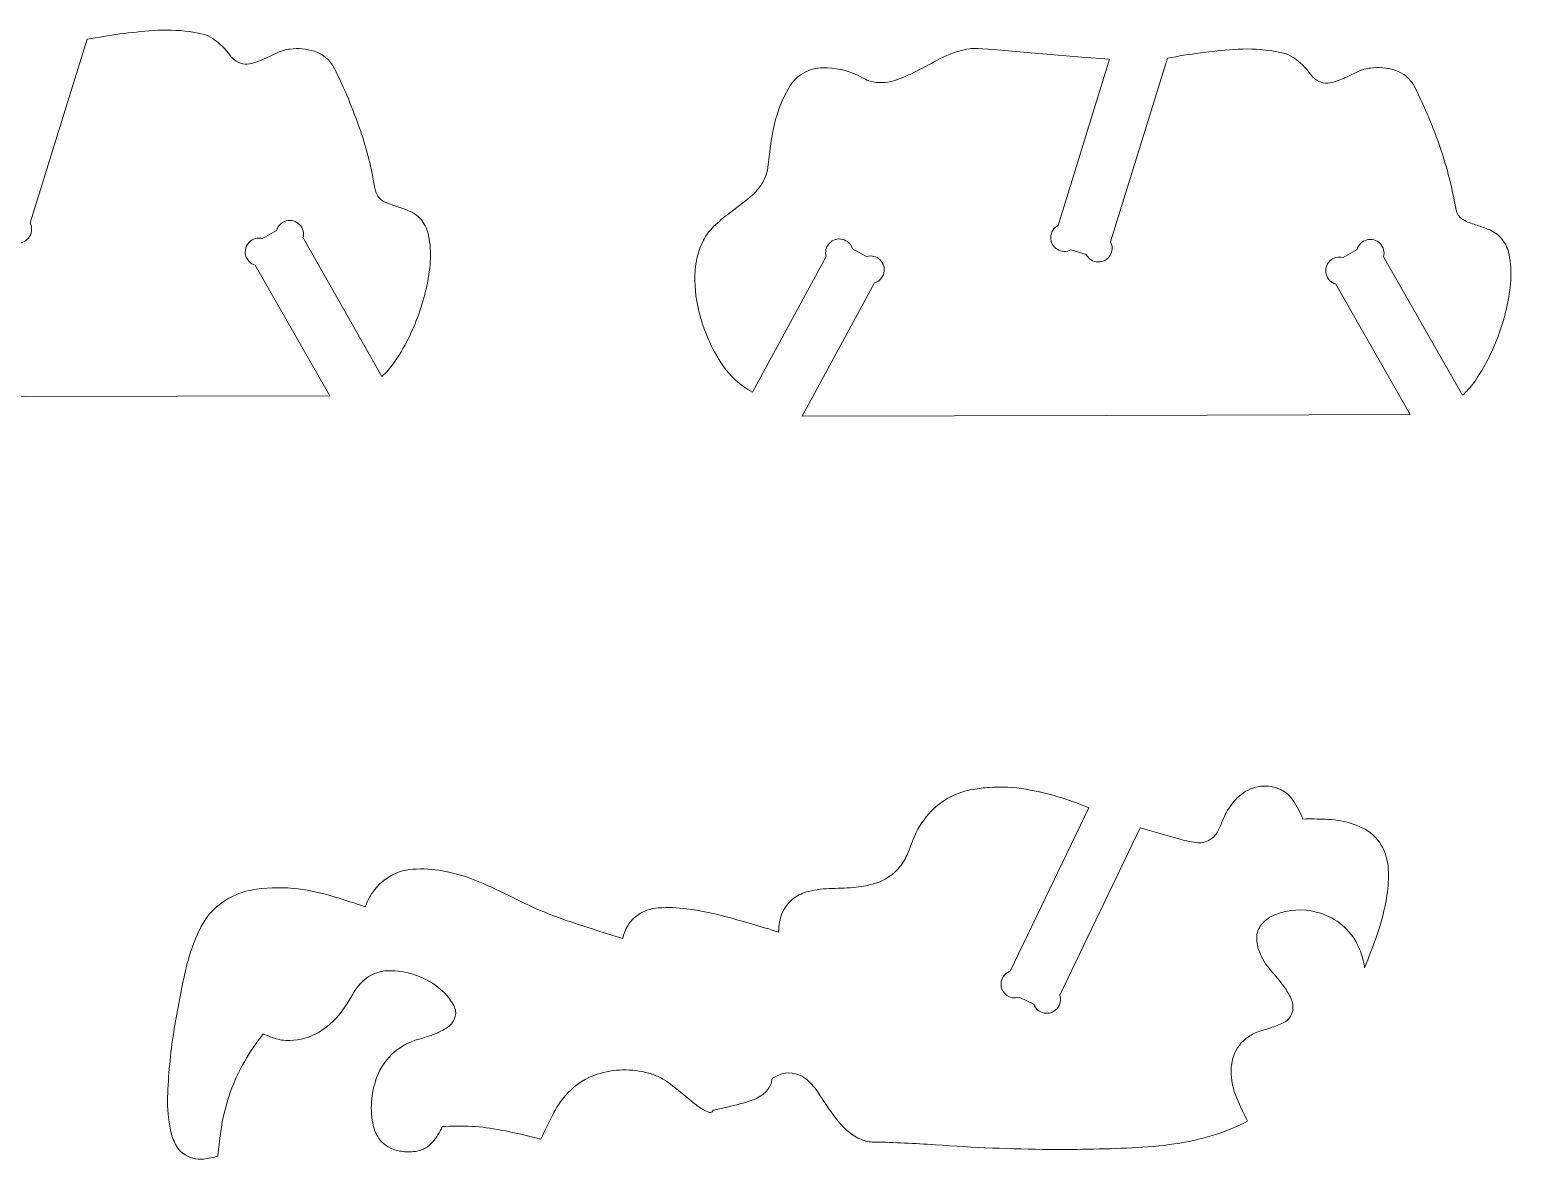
# Model space of a CAD drawing. Header units: centimetres. Extents: x -10.7 to 10.9, y -7.9 to 10.7.
# Drawn here: x 2.174 to 5.297, y -4.935 to -2.555 of the extents above; entities that cross this region are included whole.
import ezdxf

# ---------------------------------------------------------------- set-up
doc = ezdxf.new("R2010")
doc.units = ezdxf.units.CM
doc.header["$MEASUREMENT"] = 0
doc.layers.add('Capa 1', color=7, linetype='Continuous')

msp = doc.modelspace()

# ---------------------------------------------------------------- linework, layer by layer
at = {"layer": 'Capa 1', "color": 250, "lineweight": 18}
for points, knots in [([(2.29521, -2.57514), (2.34124, -2.56639), (2.38775, -2.56026), (2.43448, -2.55678), (2.43448, -2.55678), (2.46009, -2.55489), (2.48585, -2.55565), (2.51131, -2.55908), (2.51131, -2.55908), (2.52086, -2.56037), (2.53034, -2.56218), (2.53968, -2.56453), (2.53968, -2.56453), (2.54703, -2.56637), (2.55398, -2.56949), (2.56022, -2.57377), (2.56022, -2.57377), (2.5744, -2.58345), (2.58683, -2.59549), (2.59695, -2.60935), (2.59695, -2.60935), (2.59947, -2.61282), (2.60243, -2.61593), (2.60572, -2.61866), (2.60572, -2.61866), (2.61606, -2.62717), (2.62996, -2.62996), (2.64278, -2.62609), (2.64278, -2.62609), (2.65331, -2.62292), (2.66358, -2.61891), (2.6735, -2.61415)], [0, 0, 0, 0, 0.1111111, 0.1111111, 0.1111111, 0.1111111, 0.2222222, 0.2222222, 0.2222222, 0.2222222, 0.3333333, 0.3333333, 0.3333333, 0.3333333, 0.4444444, 0.4444444, 0.4444444, 0.4444444, 0.5555556, 0.5555556, 0.5555556, 0.5555556, 0.6666667, 0.6666667, 0.6666667, 0.6666667, 0.7777778, 0.7777778, 0.7777778, 0.7777778, 1, 1, 1, 1]), ([(2.69714, -2.60314), (2.70532, -2.59947), (2.71401, -2.597), (2.72291, -2.59586), (2.72291, -2.59586), (2.74004, -2.59365), (2.75748, -2.59518), (2.77396, -2.60033), (2.77396, -2.60033), (2.79227, -2.60606), (2.80747, -2.61897), (2.8161, -2.63611), (2.8161, -2.63611), (2.83747, -2.6786), (2.85589, -2.72254), (2.8712, -2.76759), (2.8712, -2.76759), (2.88462, -2.80703), (2.89489, -2.8475), (2.90191, -2.88859), (2.90191, -2.88859), (2.9026, -2.89261), (2.90368, -2.89657), (2.90513, -2.90039), (2.90513, -2.90039), (2.90653, -2.90408), (2.90873, -2.90741), (2.91154, -2.91016), (2.91154, -2.91016), (2.91551, -2.91401), (2.92018, -2.91707), (2.92531, -2.91913), (2.92531, -2.91913), (2.93366, -2.92248), (2.94214, -2.92552), (2.95073, -2.92827), (2.95073, -2.92827), (2.95925, -2.93098), (2.96763, -2.9341), (2.97583, -2.93765), (2.97583, -2.93765), (2.98588, -2.94197), (2.99462, -2.94888), (3.00115, -2.95766), (3.00115, -2.95766), (3.00797, -2.96682), (3.0127, -2.9774), (3.01498, -2.9886), (3.01498, -2.9886), (3.01863, -3.00655), (3.01985, -3.02492), (3.01858, -3.04319), (3.01858, -3.04319), (3.01729, -3.06193), (3.01453, -3.08055), (3.01036, -3.09887), (3.01036, -3.09887), (3.0018, -3.13649), (2.98872, -3.17295), (2.97146, -3.20745), (2.97146, -3.20745), (2.96265, -3.22503), (2.95257, -3.24191), (2.94127, -3.258), (2.94127, -3.258), (2.93421, -3.26804), (2.92598, -3.27722), (2.91675, -3.28532)], [0, 0, 0, 0, 0.0555556, 0.0555556, 0.0555556, 0.0555556, 0.1111111, 0.1111111, 0.1111111, 0.1111111, 0.1666667, 0.1666667, 0.1666667, 0.1666667, 0.2222222, 0.2222222, 0.2222222, 0.2222222, 0.2777778, 0.2777778, 0.2777778, 0.2777778, 0.3333333, 0.3333333, 0.3333333, 0.3333333, 0.3888889, 0.3888889, 0.3888889, 0.3888889, 0.4444444, 0.4444444, 0.4444444, 0.4444444, 0.5, 0.5, 0.5, 0.5, 0.5555556, 0.5555556, 0.5555556, 0.5555556, 0.6111111, 0.6111111, 0.6111111, 0.6111111, 0.6666667, 0.6666667, 0.6666667, 0.6666667, 0.7222222, 0.7222222, 0.7222222, 0.7222222, 0.7777778, 0.7777778, 0.7777778, 0.7777778, 0.8333333, 0.8333333, 0.8333333, 0.8333333, 0.8888889, 0.8888889, 0.8888889, 0.8888889, 1, 1, 1, 1]), ([(3.93218, -2.65778), (3.93644, -2.66021), (3.94101, -2.66211), (3.94573, -2.66342), (3.94573, -2.66342), (3.96196, -2.66793), (3.97914, -2.66762), (3.9952, -2.6625), (3.9952, -2.6625), (4.00742, -2.65862), (4.01935, -2.6539), (4.03094, -2.6484), (4.03094, -2.6484), (4.04783, -2.64038), (4.0644, -2.63172), (4.08064, -2.62245), (4.08064, -2.62245), (4.09692, -2.61314), (4.11421, -2.60572), (4.13218, -2.60037), (4.13218, -2.60037), (4.13966, -2.59814), (4.14729, -2.59645), (4.15502, -2.59534), (4.15502, -2.59534), (4.16073, -2.59451), (4.16649, -2.59425), (4.17226, -2.59457)], [0, 0, 0, 0, 0.125, 0.125, 0.125, 0.125, 0.25, 0.25, 0.25, 0.25, 0.375, 0.375, 0.375, 0.375, 0.5, 0.5, 0.5, 0.5, 0.625, 0.625, 0.625, 0.625, 0.75, 0.75, 0.75, 0.75, 1, 1, 1, 1]), ([(4.20445, -2.59692), (4.20445, -2.59692), (4.33307, -2.608), (4.33307, -2.608), (4.33307, -2.608), (4.33307, -2.608), (4.39166, -2.61258), (4.39166, -2.61258), (4.39166, -2.61258), (4.39166, -2.61258), (4.45024, -2.61707), (4.45024, -2.61707), (4.45024, -2.61707), (4.45024, -2.61707), (4.34154, -2.96753), (4.34154, -2.96753)], [0, 0, 0, 0, 0.2, 0.2, 0.2, 0.2, 0.4, 0.4, 0.4, 0.4, 0.6, 0.6, 0.6, 0.6, 1, 1, 1, 1]), ([(4.57214, -2.61502), (4.61817, -2.60626), (4.66467, -2.60014), (4.71141, -2.59668), (4.71141, -2.59668), (4.73702, -2.59476), (4.76278, -2.59554), (4.78824, -2.59897), (4.78824, -2.59897), (4.79779, -2.60026), (4.80727, -2.60207), (4.81661, -2.60442), (4.81661, -2.60442), (4.82396, -2.60625), (4.83091, -2.60938), (4.83715, -2.61364), (4.83715, -2.61364), (4.85134, -2.62334), (4.86376, -2.63538), (4.87388, -2.64925), (4.87388, -2.64925), (4.8764, -2.65269), (4.87936, -2.65583), (4.88265, -2.65855), (4.88265, -2.65855), (4.89299, -2.66705), (4.90689, -2.66985), (4.91972, -2.66598), (4.91972, -2.66598), (4.93025, -2.66279), (4.94051, -2.6588), (4.95042, -2.65402)], [0, 0, 0, 0, 0.1111111, 0.1111111, 0.1111111, 0.1111111, 0.2222222, 0.2222222, 0.2222222, 0.2222222, 0.3333333, 0.3333333, 0.3333333, 0.3333333, 0.4444444, 0.4444444, 0.4444444, 0.4444444, 0.5555556, 0.5555556, 0.5555556, 0.5555556, 0.6666667, 0.6666667, 0.6666667, 0.6666667, 0.7777778, 0.7777778, 0.7777778, 0.7777778, 1, 1, 1, 1]), ([(3.73656, -2.79408), (3.73826, -2.78064), (3.74068, -2.76729), (3.7438, -2.7541), (3.7438, -2.7541), (3.75019, -2.72714), (3.76039, -2.70123), (3.7741, -2.67717), (3.7741, -2.67717), (3.78148, -2.66422), (3.79225, -2.65353), (3.80525, -2.64624), (3.80525, -2.64624), (3.81772, -2.63927), (3.83174, -2.63547), (3.84602, -2.63521), (3.84602, -2.63521), (3.87129, -2.63473), (3.89632, -2.64013), (3.91914, -2.651)], [0, 0, 0, 0, 0.1666667, 0.1666667, 0.1666667, 0.1666667, 0.3333333, 0.3333333, 0.3333333, 0.3333333, 0.5, 0.5, 0.5, 0.5, 0.6666667, 0.6666667, 0.6666667, 0.6666667, 1, 1, 1, 1]), ([(4.97407, -2.64302), (4.98225, -2.63934), (4.99094, -2.6369), (4.99983, -2.63575), (4.99983, -2.63575), (5.01697, -2.63353), (5.03441, -2.63505), (5.0509, -2.64022), (5.0509, -2.64022), (5.0692, -2.64593), (5.08442, -2.65886), (5.09303, -2.67598), (5.09303, -2.67598), (5.11442, -2.71849), (5.13282, -2.76241), (5.14813, -2.80746), (5.14813, -2.80746), (5.16155, -2.84693), (5.17182, -2.88739), (5.17884, -2.92846), (5.17884, -2.92846), (5.17953, -2.9325), (5.18061, -2.93645), (5.18206, -2.94027), (5.18206, -2.94027), (5.18346, -2.94395), (5.18566, -2.94729), (5.18847, -2.95005), (5.18847, -2.95005), (5.19244, -2.95391), (5.19711, -2.95695), (5.20224, -2.959), (5.20224, -2.959), (5.21059, -2.96235), (5.21907, -2.96541), (5.22766, -2.96814), (5.22766, -2.96814), (5.23617, -2.97086), (5.24456, -2.97399), (5.25276, -2.97752), (5.25276, -2.97752), (5.26282, -2.98186), (5.27155, -2.98876), (5.27808, -2.99753), (5.27808, -2.99753), (5.2849, -3.00672), (5.28963, -3.01729), (5.29192, -3.02849), (5.29192, -3.02849), (5.29556, -3.04644), (5.29678, -3.06479), (5.29551, -3.08306), (5.29551, -3.08306), (5.29422, -3.10181), (5.29146, -3.12042), (5.28729, -3.13874), (5.28729, -3.13874), (5.27873, -3.17636), (5.26565, -3.21283), (5.24839, -3.24734), (5.24839, -3.24734), (5.23958, -3.2649), (5.2295, -3.28181), (5.21821, -3.29789), (5.21821, -3.29789), (5.21114, -3.30793), (5.20291, -3.31709), (5.19368, -3.32519)], [0, 0, 0, 0, 0.0555556, 0.0555556, 0.0555556, 0.0555556, 0.1111111, 0.1111111, 0.1111111, 0.1111111, 0.1666667, 0.1666667, 0.1666667, 0.1666667, 0.2222222, 0.2222222, 0.2222222, 0.2222222, 0.2777778, 0.2777778, 0.2777778, 0.2777778, 0.3333333, 0.3333333, 0.3333333, 0.3333333, 0.3888889, 0.3888889, 0.3888889, 0.3888889, 0.4444444, 0.4444444, 0.4444444, 0.4444444, 0.5, 0.5, 0.5, 0.5, 0.5555556, 0.5555556, 0.5555556, 0.5555556, 0.6111111, 0.6111111, 0.6111111, 0.6111111, 0.6666667, 0.6666667, 0.6666667, 0.6666667, 0.7222222, 0.7222222, 0.7222222, 0.7222222, 0.7777778, 0.7777778, 0.7777778, 0.7777778, 0.8333333, 0.8333333, 0.8333333, 0.8333333, 0.8888889, 0.8888889, 0.8888889, 0.8888889, 1, 1, 1, 1]), ([(3.68589, -2.91306), (3.69649, -2.90495), (3.70589, -2.89542), (3.71386, -2.8847), (3.71386, -2.8847), (3.7182, -2.87887), (3.72179, -2.87252), (3.72456, -2.86579), (3.72456, -2.86579), (3.72721, -2.85933), (3.729, -2.85256), (3.72991, -2.84563)], [0, 0, 0, 0, 0.25, 0.25, 0.25, 0.25, 0.5, 0.5, 0.5, 0.5, 1, 1, 1, 1]), ([(2.12399, -2.98894), (2.1288, -2.99811), (2.13815, -3.00399), (2.14849, -3.0044), (2.14849, -3.0044), (2.15883, -3.00479), (2.16858, -2.99965), (2.1741, -2.9909), (2.1741, -2.9909), (2.17963, -2.98215), (2.18006, -2.97111), (2.17523, -2.96197)], [0, 0, 0, 0, 0.25, 0.25, 0.25, 0.25, 0.5, 0.5, 0.5, 0.5, 1, 1, 1, 1]), ([(2.75053, -2.99352), (2.75326, -2.98355), (2.75047, -2.97286), (2.74318, -2.9655), (2.74318, -2.9655), (2.73591, -2.95815), (2.72526, -2.95523), (2.71526, -2.95785), (2.71526, -2.95785), (2.70525, -2.96046), (2.6974, -2.96822), (2.69466, -2.9782)], [0, 0, 0, 0, 0.25, 0.25, 0.25, 0.25, 0.5, 0.5, 0.5, 0.5, 1, 1, 1, 1]), ([(3.69749, -3.31847), (3.67173, -3.30464), (3.6498, -3.28465), (3.63362, -3.26029), (3.63362, -3.26029), (3.61089, -3.22603), (3.59425, -3.18809), (3.58446, -3.14817), (3.58446, -3.14817), (3.5775, -3.11983), (3.57495, -3.0906), (3.57688, -3.06151), (3.57688, -3.06151), (3.57833, -3.03955), (3.58427, -3.0181), (3.59433, -2.99854), (3.59433, -2.99854), (3.59981, -2.98789), (3.60702, -2.97822), (3.61565, -2.96991), (3.61565, -2.96991), (3.6262, -2.95979), (3.63731, -2.95024), (3.64892, -2.94135)], [0, 0, 0, 0, 0.1428571, 0.1428571, 0.1428571, 0.1428571, 0.2857143, 0.2857143, 0.2857143, 0.2857143, 0.4285714, 0.4285714, 0.4285714, 0.4285714, 0.5714286, 0.5714286, 0.5714286, 0.5714286, 0.7142857, 0.7142857, 0.7142857, 0.7142857, 1, 1, 1, 1]), ([(2.66519, -2.995), (2.65521, -2.99227), (2.64453, -2.99506), (2.63717, -3.00233), (2.63717, -3.00233), (2.62982, -3.00961), (2.62689, -3.02026), (2.62952, -3.03026), (2.62952, -3.03026), (2.63213, -3.04028), (2.63989, -3.04813), (2.64987, -3.05086)], [0, 0, 0, 0, 0.25, 0.25, 0.25, 0.25, 0.5, 0.5, 0.5, 0.5, 1, 1, 1, 1]), ([(3.90836, -3.01664), (3.90544, -3.00672), (3.89743, -2.99911), (3.88737, -2.99669), (3.88737, -2.99669), (3.87733, -2.99427), (3.86674, -2.9974), (3.85961, -3.0049), (3.85961, -3.0049), (3.85248, -3.0124), (3.84988, -3.02312), (3.85282, -3.03304)], [0, 0, 0, 0, 0.25, 0.25, 0.25, 0.25, 0.5, 0.5, 0.5, 0.5, 1, 1, 1, 1]), ([(4.34154, -2.96753), (4.33237, -2.97235), (4.32649, -2.98168), (4.32608, -2.99202), (4.32608, -2.99202), (4.32569, -3.00237), (4.33083, -3.01214), (4.33957, -3.01765), (4.33957, -3.01765), (4.34833, -3.02317), (4.35937, -3.02359), (4.36852, -3.01877)], [0, 0, 0, 0, 0.25, 0.25, 0.25, 0.25, 0.5, 0.5, 0.5, 0.5, 1, 1, 1, 1]), ([(5.02746, -3.0334), (5.03019, -3.02342), (5.0274, -3.01275), (5.02011, -3.00539), (5.02011, -3.00539), (5.01284, -2.99802), (5.00219, -2.99511), (4.9922, -2.99773), (4.9922, -2.99773), (4.98218, -3.00036), (4.97433, -3.00811), (4.97159, -3.01809)], [0, 0, 0, 0, 0.25, 0.25, 0.25, 0.25, 0.5, 0.5, 0.5, 0.5, 1, 1, 1, 1]), ([(4.40092, -3.02883), (4.40573, -3.03799), (4.41508, -3.04387), (4.42542, -3.04428), (4.42542, -3.04428), (4.43576, -3.04468), (4.44552, -3.03954), (4.45103, -3.03079), (4.45103, -3.03079), (4.45656, -3.02203), (4.45699, -3.011), (4.45216, -3.00184)], [0, 0, 0, 0, 0.25, 0.25, 0.25, 0.25, 0.5, 0.5, 0.5, 0.5, 1, 1, 1, 1]), ([(2.64987, -3.05086), (2.64987, -3.05086), (2.80665, -3.32603), (2.80665, -3.32603), (2.80665, -3.32603), (2.80665, -3.32603), (2.16581, -3.32761), (2.16581, -3.32761), (2.16581, -3.32761), (2.16581, -3.32761), (1.52499, -3.32902), (1.52499, -3.32902), (1.52499, -3.32902), (1.52499, -3.32902), (1.67763, -3.04853), (1.67763, -3.04853)], [0, 0, 0, 0, 0.2, 0.2, 0.2, 0.2, 0.4, 0.4, 0.4, 0.4, 0.6, 0.6, 0.6, 0.6, 1, 1, 1, 1]), ([(3.95456, -3.08842), (3.96448, -3.08548), (3.9721, -3.07748), (3.97452, -3.06743), (3.97452, -3.06743), (3.97694, -3.05736), (3.97381, -3.04678), (3.96631, -3.03966), (3.96631, -3.03966), (3.95882, -3.03253), (3.94809, -3.02994), (3.93817, -3.03286)], [0, 0, 0, 0, 0.25, 0.25, 0.25, 0.25, 0.5, 0.5, 0.5, 0.5, 1, 1, 1, 1]), ([(4.94212, -3.03489), (4.93214, -3.03214), (4.92146, -3.03495), (4.9141, -3.04222), (4.9141, -3.04222), (4.90675, -3.04949), (4.90382, -3.06013), (4.90645, -3.07015), (4.90645, -3.07015), (4.90906, -3.08015), (4.91682, -3.088), (4.9268, -3.09073)], [0, 0, 0, 0, 0.25, 0.25, 0.25, 0.25, 0.5, 0.5, 0.5, 0.5, 1, 1, 1, 1]), ([(4.9268, -3.09073), (4.9268, -3.09073), (5.08358, -3.36591), (5.08358, -3.36591), (5.08358, -3.36591), (5.08358, -3.36591), (4.44274, -3.3675), (4.44274, -3.3675), (4.44274, -3.3675), (4.44274, -3.3675), (3.80192, -3.36891), (3.80192, -3.36891), (3.80192, -3.36891), (3.80192, -3.36891), (3.95456, -3.08842), (3.95456, -3.08842)], [0, 0, 0, 0, 0.2, 0.2, 0.2, 0.2, 0.4, 0.4, 0.4, 0.4, 0.6, 0.6, 0.6, 0.6, 1, 1, 1, 1]), ([(4.03645, -4.26079), (4.04396, -4.24103), (4.05496, -4.22279), (4.06893, -4.20694), (4.06893, -4.20694), (4.08218, -4.19192), (4.09818, -4.17954), (4.11604, -4.17048), (4.11604, -4.17048), (4.13062, -4.16309), (4.14625, -4.15797), (4.16236, -4.15529), (4.16236, -4.15529), (4.17363, -4.15342), (4.18498, -4.15208), (4.19636, -4.15125), (4.19636, -4.15125), (4.22235, -4.14938), (4.24844, -4.1507), (4.27411, -4.15516), (4.27411, -4.15516), (4.3195, -4.16304), (4.36382, -4.17619), (4.4062, -4.19429)], [0, 0, 0, 0, 0.1428571, 0.1428571, 0.1428571, 0.1428571, 0.2857143, 0.2857143, 0.2857143, 0.2857143, 0.4285714, 0.4285714, 0.4285714, 0.4285714, 0.5714286, 0.5714286, 0.5714286, 0.5714286, 0.7142857, 0.7142857, 0.7142857, 0.7142857, 1, 1, 1, 1]), ([(4.59366, -4.25906), (4.60645, -4.26263), (4.61946, -4.26539), (4.63261, -4.26735), (4.63261, -4.26735), (4.64109, -4.26862), (4.64979, -4.2673), (4.65752, -4.26356), (4.65752, -4.26356), (4.6665, -4.25923), (4.67385, -4.25207), (4.67841, -4.2432), (4.67841, -4.2432), (4.68222, -4.23579), (4.68561, -4.2282), (4.6886, -4.22042), (4.6886, -4.22042), (4.69274, -4.20959), (4.69825, -4.19935), (4.70502, -4.18993), (4.70502, -4.18993), (4.7115, -4.18089), (4.71916, -4.17278), (4.72781, -4.1658), (4.72781, -4.1658), (4.73944, -4.15641), (4.7535, -4.15051), (4.76833, -4.14881), (4.76833, -4.14881), (4.78315, -4.1471), (4.79814, -4.14965), (4.81155, -4.15615), (4.81155, -4.15615), (4.82185, -4.16115), (4.83056, -4.16889), (4.83672, -4.17853), (4.83672, -4.17853), (4.8447, -4.19102), (4.85162, -4.20411), (4.85746, -4.21774), (4.85746, -4.21774), (4.87336, -4.21745), (4.88927, -4.21764), (4.90517, -4.21828), (4.90517, -4.21828), (4.91372, -4.21862), (4.92225, -4.21943), (4.93072, -4.22067), (4.93072, -4.22067), (4.9486, -4.22332), (4.96598, -4.22854), (4.98236, -4.2362), (4.98236, -4.2362), (4.99911, -4.24402), (5.01308, -4.25675), (5.02247, -4.27268), (5.02247, -4.27268), (5.03144, -4.28791), (5.03658, -4.30507), (5.03745, -4.3227), (5.03745, -4.3227), (5.0384, -4.34149), (5.0374, -4.36034), (5.0345, -4.37892), (5.0345, -4.37892), (5.03005, -4.40752), (5.02292, -4.43563), (5.01321, -4.46289), (5.01321, -4.46289), (5.00504, -4.48581), (4.99651, -4.50859), (4.98758, -4.53122), (4.98758, -4.53122), (4.98602, -4.52096), (4.98359, -4.51083), (4.98036, -4.50096), (4.98036, -4.50096), (4.97759, -4.49256), (4.97402, -4.48446), (4.96971, -4.47676), (4.96971, -4.47676), (4.96103, -4.46134), (4.94926, -4.44789), (4.93511, -4.43728), (4.93511, -4.43728), (4.92036, -4.42622), (4.90354, -4.41819), (4.88565, -4.4137), (4.88565, -4.4137), (4.85733, -4.40658), (4.82748, -4.40834), (4.80019, -4.41876), (4.80019, -4.41876), (4.78864, -4.42315), (4.77837, -4.43043), (4.7704, -4.43988), (4.7704, -4.43988), (4.76366, -4.44787), (4.76, -4.45803), (4.76013, -4.46849), (4.76013, -4.46849), (4.76027, -4.47842), (4.76216, -4.48827), (4.76575, -4.49752), (4.76575, -4.49752), (4.77121, -4.51162), (4.77917, -4.52462), (4.78926, -4.5359), (4.78926, -4.5359), (4.79927, -4.54707), (4.80873, -4.55872), (4.81763, -4.57082), (4.81763, -4.57082), (4.82357, -4.57887), (4.82867, -4.58752), (4.83284, -4.59663), (4.83284, -4.59663), (4.83631, -4.60421), (4.83743, -4.61267), (4.83601, -4.6209), (4.83601, -4.6209), (4.83403, -4.63244), (4.82659, -4.64229), (4.81605, -4.64734), (4.81605, -4.64734), (4.80752, -4.65143), (4.79869, -4.65481), (4.78962, -4.65744)], [0, 0, 0, 0, 0.030303, 0.030303, 0.030303, 0.030303, 0.0606061, 0.0606061, 0.0606061, 0.0606061, 0.0909091, 0.0909091, 0.0909091, 0.0909091, 0.1212121, 0.1212121, 0.1212121, 0.1212121, 0.1515152, 0.1515152, 0.1515152, 0.1515152, 0.1818182, 0.1818182, 0.1818182, 0.1818182, 0.2121212, 0.2121212, 0.2121212, 0.2121212, 0.2424242, 0.2424242, 0.2424242, 0.2424242, 0.2727273, 0.2727273, 0.2727273, 0.2727273, 0.3030303, 0.3030303, 0.3030303, 0.3030303, 0.3333333, 0.3333333, 0.3333333, 0.3333333, 0.3636364, 0.3636364, 0.3636364, 0.3636364, 0.3939394, 0.3939394, 0.3939394, 0.3939394, 0.4242424, 0.4242424, 0.4242424, 0.4242424, 0.4545455, 0.4545455, 0.4545455, 0.4545455, 0.4848485, 0.4848485, 0.4848485, 0.4848485, 0.5151515, 0.5151515, 0.5151515, 0.5151515, 0.5454545, 0.5454545, 0.5454545, 0.5454545, 0.5757576, 0.5757576, 0.5757576, 0.5757576, 0.6060606, 0.6060606, 0.6060606, 0.6060606, 0.6363636, 0.6363636, 0.6363636, 0.6363636, 0.6666667, 0.6666667, 0.6666667, 0.6666667, 0.6969697, 0.6969697, 0.6969697, 0.6969697, 0.7272727, 0.7272727, 0.7272727, 0.7272727, 0.7575758, 0.7575758, 0.7575758, 0.7575758, 0.7878788, 0.7878788, 0.7878788, 0.7878788, 0.8181818, 0.8181818, 0.8181818, 0.8181818, 0.8484848, 0.8484848, 0.8484848, 0.8484848, 0.8787879, 0.8787879, 0.8787879, 0.8787879, 0.9090909, 0.9090909, 0.9090909, 0.9090909, 0.9393939, 0.9393939, 0.9393939, 0.9393939, 1, 1, 1, 1]), ([(4.51459, -4.23613), (4.51459, -4.23613), (4.55412, -4.24762), (4.55412, -4.24762), (4.55412, -4.24762), (4.55412, -4.24762), (4.59366, -4.25906), (4.59366, -4.25906)], [0, 0, 0, 0, 0.3333333, 0.3333333, 0.3333333, 0.3333333, 1, 1, 1, 1]), ([(3.61397, -4.83273), (3.61257, -4.83538), (3.60947, -4.83663), (3.6066, -4.83574), (3.6066, -4.83574), (3.60229, -4.83436), (3.59812, -4.8325), (3.59421, -4.83021), (3.59421, -4.83021), (3.58526, -4.82498), (3.57679, -4.81895), (3.5689, -4.81223), (3.5689, -4.81223), (3.55427, -4.79974), (3.53938, -4.7876), (3.52422, -4.77577), (3.52422, -4.77577), (3.5177, -4.77069), (3.51071, -4.76627), (3.50331, -4.76257), (3.50331, -4.76257), (3.49557, -4.75871), (3.48749, -4.75557), (3.47916, -4.75325), (3.47916, -4.75325), (3.44336, -4.74322), (3.40538, -4.74402), (3.37004, -4.75555), (3.37004, -4.75555), (3.3466, -4.76319), (3.32548, -4.77667), (3.30867, -4.7947), (3.30867, -4.7947), (3.29708, -4.80712), (3.28715, -4.821), (3.2791, -4.83596), (3.2791, -4.83596), (3.26919, -4.85439), (3.26009, -4.87326), (3.25181, -4.89249), (3.25181, -4.89249), (3.22389, -4.88483), (3.1957, -4.8783), (3.16727, -4.87289), (3.16727, -4.87289), (3.12664, -4.86515), (3.08516, -4.86273), (3.0439, -4.86566), (3.0439, -4.86566), (3.03872, -4.87767), (3.03176, -4.88881), (3.02324, -4.89872), (3.02324, -4.89872), (3.0149, -4.90844), (3.00349, -4.91499), (2.99088, -4.91728), (2.99088, -4.91728), (2.98084, -4.91912), (2.97056, -4.91945), (2.96041, -4.91825), (2.96041, -4.91825), (2.95122, -4.91716), (2.94227, -4.91456), (2.93393, -4.91057), (2.93393, -4.91057), (2.92309, -4.90537), (2.91403, -4.89709), (2.90786, -4.88678), (2.90786, -4.88678), (2.9027, -4.87812), (2.89912, -4.86862), (2.89728, -4.85872), (2.89728, -4.85872), (2.89099, -4.82446), (2.89467, -4.78913), (2.90789, -4.75691), (2.90789, -4.75691), (2.91903, -4.72971), (2.93924, -4.70723), (2.96511, -4.69324), (2.96511, -4.69324), (2.97371, -4.6886), (2.98283, -4.68489), (2.99225, -4.68223), (2.99225, -4.68223), (3.00164, -4.67959), (3.01096, -4.67667), (3.02021, -4.67351), (3.02021, -4.67351), (3.03157, -4.66963), (3.04246, -4.66454), (3.05273, -4.65831), (3.05273, -4.65831), (3.06096, -4.6533), (3.0672, -4.64557), (3.07038, -4.63648), (3.07038, -4.63648), (3.07332, -4.62801), (3.07252, -4.61869), (3.06817, -4.61085), (3.06817, -4.61085), (3.05974, -4.59565), (3.04826, -4.58235), (3.03446, -4.57177), (3.03446, -4.57177), (3.00466, -4.54896), (2.96807, -4.53678), (2.93054, -4.53724), (2.93054, -4.53724), (2.9101, -4.53749), (2.89053, -4.54559), (2.87591, -4.55987), (2.87591, -4.55987), (2.86786, -4.56774), (2.86096, -4.5767), (2.8554, -4.58649), (2.8554, -4.58649), (2.84986, -4.59623), (2.84403, -4.60579), (2.83787, -4.61516), (2.83787, -4.61516), (2.82413, -4.63612), (2.80582, -4.65367), (2.78434, -4.66655), (2.78434, -4.66655), (2.76556, -4.6778), (2.74419, -4.68396), (2.72231, -4.6844), (2.72231, -4.6844), (2.71135, -4.68463), (2.70041, -4.68296), (2.69001, -4.67948), (2.69001, -4.67948), (2.6821, -4.67683), (2.6743, -4.67385), (2.66665, -4.67054), (2.66665, -4.67054), (2.65223, -4.68868), (2.63915, -4.70785), (2.62749, -4.72787), (2.62749, -4.72787), (2.61707, -4.74577), (2.60811, -4.76448), (2.60068, -4.78383), (2.60068, -4.78383), (2.59039, -4.81067), (2.58296, -4.83854), (2.57855, -4.86695), (2.57855, -4.86695), (2.5754, -4.88712), (2.5729, -4.90741), (2.57101, -4.92774), (2.57101, -4.92774), (2.56115, -4.93106), (2.55092, -4.93319), (2.54056, -4.93408), (2.54056, -4.93408), (2.53301, -4.93472), (2.52543, -4.93412), (2.51808, -4.93229), (2.51808, -4.93229), (2.50248, -4.92841), (2.48934, -4.91799), (2.48199, -4.90368), (2.48199, -4.90368), (2.47702, -4.894), (2.47336, -4.88371), (2.47108, -4.87307), (2.47108, -4.87307), (2.46624, -4.85044), (2.46418, -4.82731), (2.46496, -4.80419), (2.46496, -4.80419), (2.46649, -4.75807), (2.47085, -4.71209), (2.478, -4.6665), (2.478, -4.6665), (2.48431, -4.62633), (2.49181, -4.58634), (2.50048, -4.54659), (2.50048, -4.54659), (2.50408, -4.53016), (2.5084, -4.5139), (2.51348, -4.49784), (2.51348, -4.49784), (2.51935, -4.47924), (2.52689, -4.46119), (2.53597, -4.44394), (2.53597, -4.44394), (2.54916, -4.41891), (2.56938, -4.39832), (2.59416, -4.38467), (2.59416, -4.38467), (2.61228, -4.37469), (2.63207, -4.36816), (2.65257, -4.36543), (2.65257, -4.36543), (2.68172, -4.36153), (2.71123, -4.36144), (2.74039, -4.36514), (2.74039, -4.36514), (2.7661, -4.36839), (2.79148, -4.37389), (2.81622, -4.38157), (2.81622, -4.38157), (2.83811, -4.38835), (2.85989, -4.39541), (2.88159, -4.40275), (2.88159, -4.40275), (2.88455, -4.39487), (2.88811, -4.38722), (2.89226, -4.37989), (2.89226, -4.37989), (2.89573, -4.37378), (2.89976, -4.36802), (2.90432, -4.36266), (2.90432, -4.36266), (2.92391, -4.33964), (2.95195, -4.32553), (2.98212, -4.32353), (2.98212, -4.32353), (3.00278, -4.32216), (3.02351, -4.32329), (3.04389, -4.32692), (3.04389, -4.32692), (3.07359, -4.33218), (3.10251, -4.34113), (3.12999, -4.35355), (3.12999, -4.35355), (3.15343, -4.36415), (3.17665, -4.37524), (3.19963, -4.38679), (3.19963, -4.38679), (3.23671, -4.40547), (3.27513, -4.4214), (3.31455, -4.43448), (3.31455, -4.43448), (3.35097, -4.44655), (3.38749, -4.45832), (3.42413, -4.46975), (3.42413, -4.46975), (3.42625, -4.45984), (3.43005, -4.45035), (3.43536, -4.4417), (3.43536, -4.4417), (3.44014, -4.43392), (3.44634, -4.42712), (3.45365, -4.42164), (3.45365, -4.42164), (3.46683, -4.41177), (3.4826, -4.40596), (3.49902, -4.40493), (3.49902, -4.40493), (3.51902, -4.40366), (3.53909, -4.40432), (3.55897, -4.40691), (3.55897, -4.40691), (3.58699, -4.41056), (3.61473, -4.41612), (3.642, -4.42352), (3.642, -4.42352), (3.67903, -4.43359), (3.7159, -4.44436), (3.75252, -4.45584), (3.75252, -4.45584), (3.75267, -4.44866), (3.75338, -4.44152), (3.75468, -4.43445), (3.75468, -4.43445), (3.75573, -4.4287), (3.75735, -4.42307), (3.75953, -4.41763), (3.75953, -4.41763), (3.76487, -4.4042), (3.77391, -4.39259), (3.78559, -4.38408), (3.78559, -4.38408), (3.79452, -4.37759), (3.80464, -4.37292), (3.8154, -4.37034), (3.8154, -4.37034), (3.83182, -4.36639), (3.84865, -4.36429), (3.86554, -4.36407), (3.86554, -4.36407), (3.88241, -4.36387), (3.89924, -4.36297), (3.91603, -4.36141), (3.91603, -4.36141), (3.92993, -4.36012), (3.94364, -4.35734), (3.95696, -4.35315), (3.95696, -4.35315), (3.97744, -4.34669), (3.99553, -4.33422), (4.00886, -4.31736), (4.00886, -4.31736), (4.01552, -4.30895), (4.02096, -4.29964), (4.02502, -4.28972)], [0, 0, 0, 0, 0.0131579, 0.0131579, 0.0131579, 0.0131579, 0.0263158, 0.0263158, 0.0263158, 0.0263158, 0.0394737, 0.0394737, 0.0394737, 0.0394737, 0.0526316, 0.0526316, 0.0526316, 0.0526316, 0.0657895, 0.0657895, 0.0657895, 0.0657895, 0.0789474, 0.0789474, 0.0789474, 0.0789474, 0.0921053, 0.0921053, 0.0921053, 0.0921053, 0.1052632, 0.1052632, 0.1052632, 0.1052632, 0.1184211, 0.1184211, 0.1184211, 0.1184211, 0.1315789, 0.1315789, 0.1315789, 0.1315789, 0.1447368, 0.1447368, 0.1447368, 0.1447368, 0.1578947, 0.1578947, 0.1578947, 0.1578947, 0.1710526, 0.1710526, 0.1710526, 0.1710526, 0.1842105, 0.1842105, 0.1842105, 0.1842105, 0.1973684, 0.1973684, 0.1973684, 0.1973684, 0.2105263, 0.2105263, 0.2105263, 0.2105263, 0.2236842, 0.2236842, 0.2236842, 0.2236842, 0.2368421, 0.2368421, 0.2368421, 0.2368421, 0.25, 0.25, 0.25, 0.25, 0.2631579, 0.2631579, 0.2631579, 0.2631579, 0.2763158, 0.2763158, 0.2763158, 0.2763158, 0.2894737, 0.2894737, 0.2894737, 0.2894737, 0.3026316, 0.3026316, 0.3026316, 0.3026316, 0.3157895, 0.3157895, 0.3157895, 0.3157895, 0.3289474, 0.3289474, 0.3289474, 0.3289474, 0.3421053, 0.3421053, 0.3421053, 0.3421053, 0.3552632, 0.3552632, 0.3552632, 0.3552632, 0.3684211, 0.3684211, 0.3684211, 0.3684211, 0.3815789, 0.3815789, 0.3815789, 0.3815789, 0.3947368, 0.3947368, 0.3947368, 0.3947368, 0.4078947, 0.4078947, 0.4078947, 0.4078947, 0.4210526, 0.4210526, 0.4210526, 0.4210526, 0.4342105, 0.4342105, 0.4342105, 0.4342105, 0.4473684, 0.4473684, 0.4473684, 0.4473684, 0.4605263, 0.4605263, 0.4605263, 0.4605263, 0.4736842, 0.4736842, 0.4736842, 0.4736842, 0.4868421, 0.4868421, 0.4868421, 0.4868421, 0.5, 0.5, 0.5, 0.5, 0.5131579, 0.5131579, 0.5131579, 0.5131579, 0.5263158, 0.5263158, 0.5263158, 0.5263158, 0.5394737, 0.5394737, 0.5394737, 0.5394737, 0.5526316, 0.5526316, 0.5526316, 0.5526316, 0.5657895, 0.5657895, 0.5657895, 0.5657895, 0.5789474, 0.5789474, 0.5789474, 0.5789474, 0.5921053, 0.5921053, 0.5921053, 0.5921053, 0.6052632, 0.6052632, 0.6052632, 0.6052632, 0.6184211, 0.6184211, 0.6184211, 0.6184211, 0.6315789, 0.6315789, 0.6315789, 0.6315789, 0.6447368, 0.6447368, 0.6447368, 0.6447368, 0.6578947, 0.6578947, 0.6578947, 0.6578947, 0.6710526, 0.6710526, 0.6710526, 0.6710526, 0.6842105, 0.6842105, 0.6842105, 0.6842105, 0.6973684, 0.6973684, 0.6973684, 0.6973684, 0.7105263, 0.7105263, 0.7105263, 0.7105263, 0.7236842, 0.7236842, 0.7236842, 0.7236842, 0.7368421, 0.7368421, 0.7368421, 0.7368421, 0.75, 0.75, 0.75, 0.75, 0.7631579, 0.7631579, 0.7631579, 0.7631579, 0.7763158, 0.7763158, 0.7763158, 0.7763158, 0.7894737, 0.7894737, 0.7894737, 0.7894737, 0.8026316, 0.8026316, 0.8026316, 0.8026316, 0.8157895, 0.8157895, 0.8157895, 0.8157895, 0.8289474, 0.8289474, 0.8289474, 0.8289474, 0.8421053, 0.8421053, 0.8421053, 0.8421053, 0.8552632, 0.8552632, 0.8552632, 0.8552632, 0.8684211, 0.8684211, 0.8684211, 0.8684211, 0.8815789, 0.8815789, 0.8815789, 0.8815789, 0.8947368, 0.8947368, 0.8947368, 0.8947368, 0.9078947, 0.9078947, 0.9078947, 0.9078947, 0.9210526, 0.9210526, 0.9210526, 0.9210526, 0.9342105, 0.9342105, 0.9342105, 0.9342105, 0.9473684, 0.9473684, 0.9473684, 0.9473684, 0.9605263, 0.9605263, 0.9605263, 0.9605263, 0.9736842, 0.9736842, 0.9736842, 0.9736842, 1, 1, 1, 1]), ([(4.24072, -4.53834), (4.23095, -4.54177), (4.22375, -4.55014), (4.22185, -4.5603), (4.22185, -4.5603), (4.21993, -4.57047), (4.22357, -4.5809), (4.23142, -4.58763), (4.23142, -4.58763), (4.23927, -4.59439), (4.25011, -4.59642), (4.25987, -4.59301)], [0, 0, 0, 0, 0.25, 0.25, 0.25, 0.25, 0.5, 0.5, 0.5, 0.5, 1, 1, 1, 1]), ([(4.29045, -4.60771), (4.29387, -4.61748), (4.30224, -4.62468), (4.3124, -4.62658), (4.3124, -4.62658), (4.32257, -4.62851), (4.333, -4.62486), (4.33974, -4.61702), (4.33974, -4.61702), (4.34649, -4.60916), (4.34852, -4.59832), (4.34511, -4.58855)], [0, 0, 0, 0, 0.25, 0.25, 0.25, 0.25, 0.5, 0.5, 0.5, 0.5, 1, 1, 1, 1]), ([(4.76657, -4.66462), (4.75807, -4.66745), (4.75001, -4.67144), (4.74263, -4.67648), (4.74263, -4.67648), (4.72791, -4.68655), (4.71686, -4.70114), (4.71119, -4.71806), (4.71119, -4.71806), (4.70802, -4.72755), (4.70635, -4.73749), (4.70628, -4.74749), (4.70628, -4.74749), (4.70616, -4.76763), (4.71021, -4.78758), (4.71818, -4.80607), (4.71818, -4.80607), (4.72522, -4.8224), (4.73275, -4.83853), (4.74074, -4.8544), (4.74074, -4.8544), (4.7199, -4.86527), (4.69819, -4.87435), (4.67584, -4.88155), (4.67584, -4.88155), (4.65042, -4.88976), (4.62446, -4.89606), (4.59811, -4.90042), (4.59811, -4.90042), (4.56859, -4.90531), (4.53882, -4.90849), (4.50895, -4.90995), (4.50895, -4.90995), (4.44727, -4.91293), (4.38554, -4.91421), (4.32381, -4.91376), (4.32381, -4.91376), (4.24341, -4.91317), (4.16308, -4.90993), (4.08289, -4.90406), (4.08289, -4.90406), (4.03973, -4.90091), (3.99647, -4.89901), (3.95321, -4.89836), (3.95321, -4.89836), (3.94427, -4.89823), (3.93543, -4.89643), (3.92715, -4.89305), (3.92715, -4.89305), (3.91729, -4.88904), (3.90812, -4.88349), (3.89996, -4.87664), (3.89996, -4.87664), (3.88931, -4.8677), (3.87981, -4.85748), (3.87165, -4.84622), (3.87165, -4.84622), (3.85877, -4.82844), (3.84636, -4.81032), (3.83439, -4.79192), (3.83439, -4.79192), (3.82732, -4.78105), (3.81838, -4.77153), (3.80799, -4.76379), (3.80799, -4.76379), (3.79187, -4.75178), (3.77051, -4.74935), (3.7521, -4.75745)], [0, 0, 0, 0, 0.0555556, 0.0555556, 0.0555556, 0.0555556, 0.1111111, 0.1111111, 0.1111111, 0.1111111, 0.1666667, 0.1666667, 0.1666667, 0.1666667, 0.2222222, 0.2222222, 0.2222222, 0.2222222, 0.2777778, 0.2777778, 0.2777778, 0.2777778, 0.3333333, 0.3333333, 0.3333333, 0.3333333, 0.3888889, 0.3888889, 0.3888889, 0.3888889, 0.4444444, 0.4444444, 0.4444444, 0.4444444, 0.5, 0.5, 0.5, 0.5, 0.5555556, 0.5555556, 0.5555556, 0.5555556, 0.6111111, 0.6111111, 0.6111111, 0.6111111, 0.6666667, 0.6666667, 0.6666667, 0.6666667, 0.7222222, 0.7222222, 0.7222222, 0.7222222, 0.7777778, 0.7777778, 0.7777778, 0.7777778, 0.8333333, 0.8333333, 0.8333333, 0.8333333, 0.8888889, 0.8888889, 0.8888889, 0.8888889, 1, 1, 1, 1]), ([(3.73786, -4.77161), (3.73671, -4.77563), (3.73503, -4.77946), (3.73286, -4.78303), (3.73286, -4.78303), (3.73062, -4.78676), (3.72792, -4.79017), (3.72483, -4.79321), (3.72483, -4.79321), (3.71697, -4.80094), (3.70742, -4.80673), (3.69694, -4.81012), (3.69694, -4.81012), (3.67988, -4.81564), (3.66257, -4.82044), (3.64509, -4.82447)], [0, 0, 0, 0, 0.2, 0.2, 0.2, 0.2, 0.4, 0.4, 0.4, 0.4, 0.6, 0.6, 0.6, 0.6, 1, 1, 1, 1]), ([(3.7521, -4.75745), (3.7521, -4.75745), (3.74104, -4.76307), (3.74104, -4.76307), (3.74104, -4.76307), (3.74104, -4.76307), (3.73939, -4.76458), (3.73939, -4.76458), (3.73939, -4.76458), (3.73939, -4.76458), (3.73858, -4.76698), (3.73858, -4.76698), (3.73858, -4.76698), (3.73858, -4.76698), (3.73786, -4.77161), (3.73786, -4.77161)], [0, 0, 0, 0, 0.2, 0.2, 0.2, 0.2, 0.4, 0.4, 0.4, 0.4, 0.6, 0.6, 0.6, 0.6, 1, 1, 1, 1]), ([(3.64509, -4.82447), (3.64509, -4.82447), (3.61459, -4.83116), (3.61459, -4.83116), (3.61459, -4.83116), (3.61459, -4.83116), (3.61421, -4.83191), (3.61421, -4.83191), (3.61421, -4.83191), (3.61421, -4.83191), (3.61397, -4.83273), (3.61397, -4.83273)], [0, 0, 0, 0, 0.25, 0.25, 0.25, 0.25, 0.5, 0.5, 0.5, 0.5, 1, 1, 1, 1])]:
    msp.add_open_spline(points, degree=3, knots=knots, dxfattribs=at)
for points in [[(2.17523, -2.96197), (2.17523, -2.96197), (2.29521, -2.57514), (2.29521, -2.57514)], [(2.6735, -2.61415), (2.6735, -2.61415), (2.69714, -2.60314), (2.69714, -2.60314)], [(4.17226, -2.59457), (4.17226, -2.59457), (4.20445, -2.59692), (4.20445, -2.59692)], [(4.45216, -3.00184), (4.45216, -3.00184), (4.57214, -2.61502), (4.57214, -2.61502)], [(3.91914, -2.651), (3.91914, -2.651), (3.93218, -2.65778), (3.93218, -2.65778)], [(4.95042, -2.65402), (4.95042, -2.65402), (4.97407, -2.64302), (4.97407, -2.64302)], [(3.72991, -2.84563), (3.72991, -2.84563), (3.73656, -2.79408), (3.73656, -2.79408)], [(3.64892, -2.94135), (3.64892, -2.94135), (3.68589, -2.91306), (3.68589, -2.91306)], [(2.69466, -2.9782), (2.69466, -2.9782), (2.66519, -2.995), (2.66519, -2.995)], [(2.91675, -3.28532), (2.91675, -3.28532), (2.75053, -2.99352), (2.75053, -2.99352)], [(3.93817, -3.03286), (3.93817, -3.03286), (3.90836, -3.01664), (3.90836, -3.01664)], [(4.36852, -3.01877), (4.36852, -3.01877), (4.40092, -3.02883), (4.40092, -3.02883)], [(4.97159, -3.01809), (4.97159, -3.01809), (4.94212, -3.03489), (4.94212, -3.03489)], [(3.85282, -3.03304), (3.85282, -3.03304), (3.69749, -3.31847), (3.69749, -3.31847)], [(5.19368, -3.32519), (5.19368, -3.32519), (5.02746, -3.0334), (5.02746, -3.0334)], [(4.4062, -4.19429), (4.4062, -4.19429), (4.24072, -4.53834), (4.24072, -4.53834)], [(4.34511, -4.58855), (4.34511, -4.58855), (4.51459, -4.23613), (4.51459, -4.23613)], [(4.02502, -4.28972), (4.02502, -4.28972), (4.03645, -4.26079), (4.03645, -4.26079)], [(4.25987, -4.59301), (4.25987, -4.59301), (4.29045, -4.60771), (4.29045, -4.60771)], [(4.78962, -4.65744), (4.78962, -4.65744), (4.76657, -4.66462), (4.76657, -4.66462)]]:
    msp.add_open_spline(points, degree=3, dxfattribs=at)

doc.saveas('drawing.dxf')
